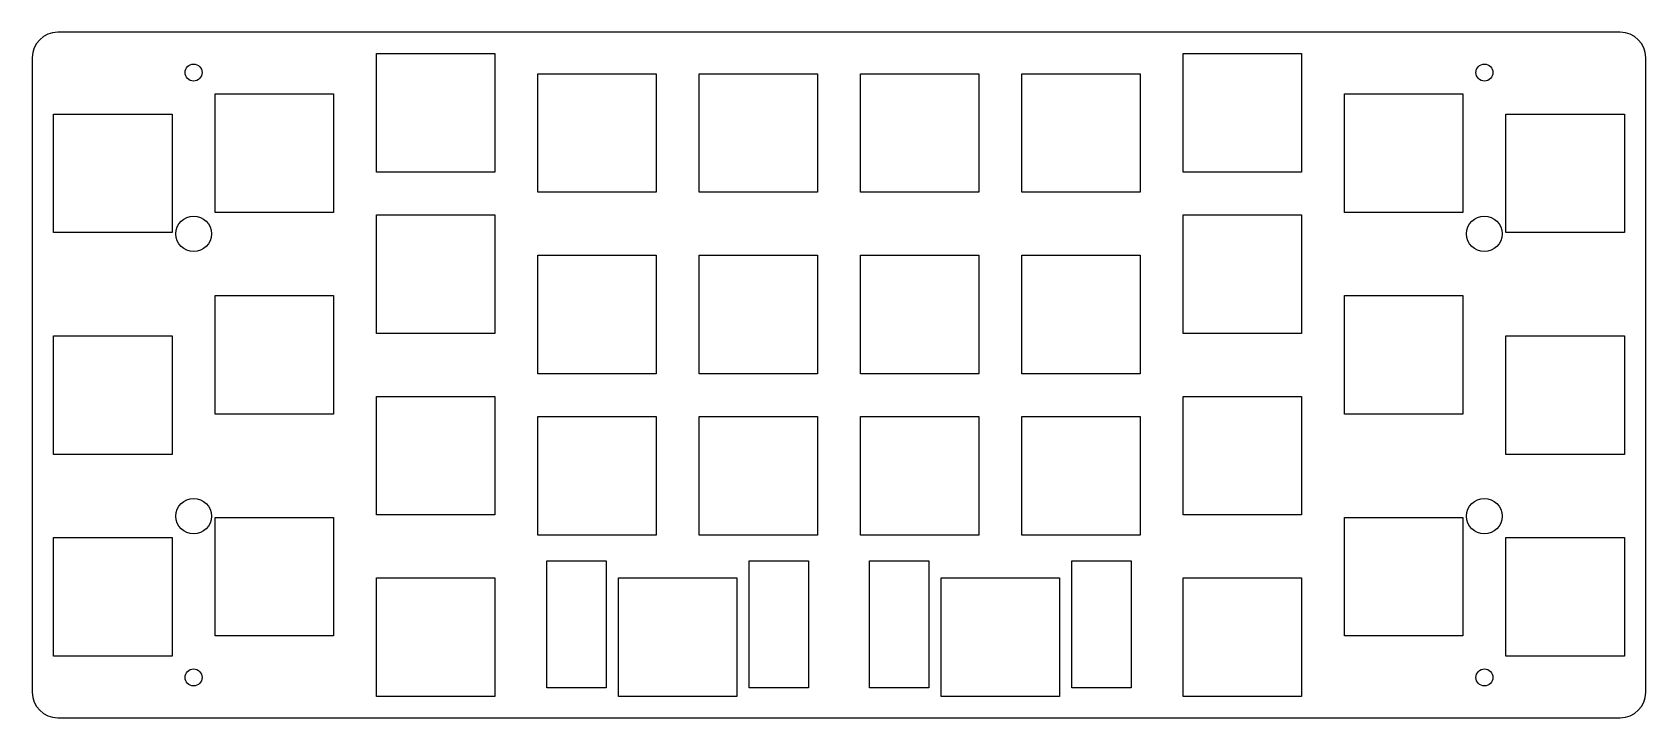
# Model space of a CAD drawing. Header units: millimetres. Extents: x 0 to 191, y -81 to 0.
import ezdxf

# ---------------------------------------------------------------- set-up
doc = ezdxf.new("R2010")
doc.units = ezdxf.units.MM
doc.layers.get('0').update_dxf_attribs({"linetype": 'CONTINUOUS'})

msp = doc.modelspace()

# ---------------------------------------------------------------- linework, layer by layer
msp.add_lwpolyline([(3, -80.9625), (187.5, -80.9625, 0.414213562), (190.5, -77.9625), (190.5, -3, 0.414213562), (187.5, 0), (3, 0, 0.414213562), (0, -3), (0, -77.9625, 0.414213562)], format="xyb", close=True)
for points in [[(40.625, -2.525), (54.625, -2.525), (54.625, -16.525), (40.625, -16.525)], [(135.875, -2.525), (149.875, -2.525), (149.875, -16.525), (135.875, -16.525)], [(73.675, -4.90625), (73.675, -18.90625), (59.675, -18.90625), (59.675, -4.90625)], [(92.725, -4.90625), (92.725, -18.90625), (78.725, -18.90625), (78.725, -4.90625)], [(111.775, -4.90625), (111.775, -18.90625), (97.775, -18.90625), (97.775, -4.90625)], [(130.825, -4.90625), (130.825, -18.90625), (116.825, -18.90625), (116.825, -4.90625)], [(35.575, -7.2875), (35.575, -21.2875), (21.575, -21.2875), (21.575, -7.2875)], [(168.925, -7.2875), (168.925, -21.2875), (154.925, -21.2875), (154.925, -7.2875)], [(16.525, -9.66875), (16.525, -23.66875), (2.525, -23.66875), (2.525, -9.66875)], [(187.975, -9.66875), (187.975, -23.66875), (173.975, -23.66875), (173.975, -9.66875)], [(40.625, -21.575), (54.625, -21.575), (54.625, -35.575), (40.625, -35.575)], [(135.875, -21.575), (149.875, -21.575), (149.875, -35.575), (135.875, -35.575)], [(59.675, -26.3375), (73.675, -26.3375), (73.675, -40.3375), (59.675, -40.3375)], [(78.725, -26.3375), (92.725, -26.3375), (92.725, -40.3375), (78.725, -40.3375)], [(97.775, -26.3375), (111.775, -26.3375), (111.775, -40.3375), (97.775, -40.3375)], [(116.825, -26.3375), (130.825, -26.3375), (130.825, -40.3375), (116.825, -40.3375)], [(21.575, -31.1), (35.575, -31.1), (35.575, -45.1), (21.575, -45.1)], [(154.925, -31.1), (168.925, -31.1), (168.925, -45.1), (154.925, -45.1)], [(2.525, -35.8625), (16.525, -35.8625), (16.525, -49.8625), (2.525, -49.8625)], [(173.975, -35.8625), (187.975, -35.8625), (187.975, -49.8625), (173.975, -49.8625)], [(54.625, -43.00625), (54.625, -57.00625), (40.625, -57.00625), (40.625, -43.00625)], [(149.875, -43.00625), (149.875, -57.00625), (135.875, -57.00625), (135.875, -43.00625)], [(59.675, -45.3875), (73.675, -45.3875), (73.675, -59.3875), (59.675, -59.3875)], [(78.725, -45.3875), (92.725, -45.3875), (92.725, -59.3875), (78.725, -59.3875)], [(97.775, -45.3875), (111.775, -45.3875), (111.775, -59.3875), (97.775, -59.3875)], [(116.825, -45.3875), (130.825, -45.3875), (130.825, -59.3875), (116.825, -59.3875)], [(35.575, -57.29375), (35.575, -71.29375), (21.575, -71.29375), (21.575, -57.29375)], [(168.925, -57.29375), (168.925, -71.29375), (154.925, -71.29375), (154.925, -57.29375)], [(16.525, -59.675), (16.525, -73.675), (2.525, -73.675), (2.525, -59.675)], [(187.975, -59.675), (187.975, -73.675), (173.975, -73.675), (173.975, -59.675)], [(67.762, -77.4375), (60.762, -77.4375), (60.762, -62.4375), (67.762, -62.4375)], [(91.638, -77.4375), (84.638, -77.4375), (84.638, -62.4375), (91.638, -62.4375)], [(105.862, -77.4375), (98.862, -77.4375), (98.862, -62.4375), (105.862, -62.4375)], [(129.738, -77.4375), (122.738, -77.4375), (122.738, -62.4375), (129.738, -62.4375)], [(40.625, -64.4375), (54.625, -64.4375), (54.625, -78.4375), (40.625, -78.4375)], [(69.2, -64.4375), (83.2, -64.4375), (83.2, -78.4375), (69.2, -78.4375)], [(107.3, -64.4375), (121.3, -64.4375), (121.3, -78.4375), (107.3, -78.4375)], [(135.875, -64.4375), (149.875, -64.4375), (149.875, -78.4375), (135.875, -78.4375)]]:
    msp.add_lwpolyline(points, close=True)
for centre, radius in [((19.05, -4.76251), 1), ((171.45, -4.76251), 1), ((19.05, -23.8125), 2.1), ((171.45, -23.8125), 2.1), ((19.05, -57.15), 2.1), ((171.45, -57.15), 2.1), ((19.05, -76.19999), 1), ((171.45, -76.19999), 1)]:
    msp.add_circle(centre, radius)

doc.saveas('drawing.dxf')
